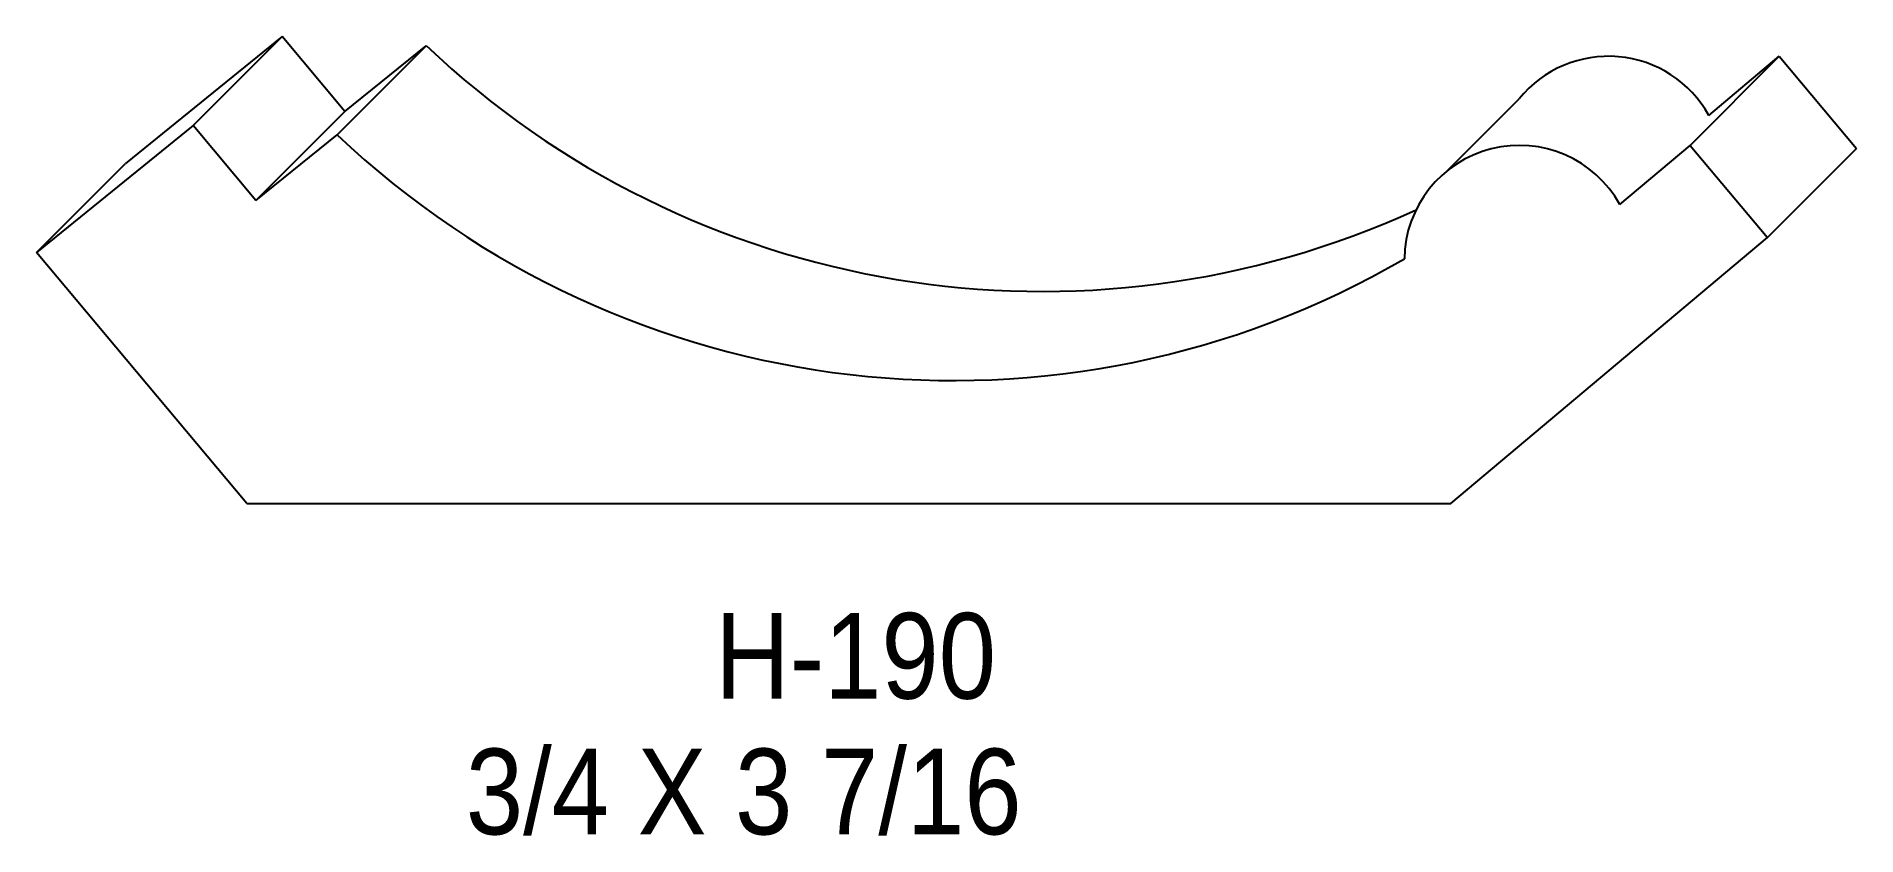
# Model space of a CAD drawing. Extents: x 77.9 to 81.51, y 151.2 to 152.78.
import ezdxf

# ---------------------------------------------------------------- set-up
doc = ezdxf.new("R2010")
doc.units = 0
doc.header["$LTSCALE"] = 5
doc.layers.add('PROFILE', color=7, linetype='CONTINUOUS')
doc.styles.add('TXT', font='TXT', dxfattribs={"height": 3.5})

msp = doc.modelspace()

# ---------------------------------------------------------------- linework, layer by layer
at = {"layer": 'PROFILE', "color": 1, "linetype": 'CONTINUOUS'}
for p, q in [((78.3858, 152.7846), (78.075, 152.5329)), ((78.2091, 152.6079), (78.3858, 152.7846)), ((78.5107, 152.6358), (78.3858, 152.7846)), ((78.4951, 152.5896), (78.6718, 152.7663)), ((78.5107, 152.6358), (78.6718, 152.7663)), ((81.1809, 152.5686), (81.3577, 152.7453)), ((81.2178, 152.6279), (81.3577, 152.7453)), ((81.3577, 152.7453), (81.5111, 152.5624)), ((80.6977, 152.5175), (80.8413, 152.661)), ((78.2091, 152.6079), (77.8982, 152.3562)), ((78.3339, 152.4591), (78.2091, 152.6079)), ((78.3339, 152.4591), (78.5107, 152.6358)), ((78.3339, 152.4591), (78.4951, 152.5896)), ((81.0411, 152.4512), (81.1809, 152.5686)), ((81.1809, 152.5686), (81.3344, 152.3857)), ((81.3344, 152.3857), (81.5111, 152.5624)), ((77.8982, 152.3562), (78.075, 152.5329)), ((78.3162, 151.8581), (77.8982, 152.3562)), ((80.7056, 151.8581), (81.3344, 152.3857)), ((78.3162, 151.8581), (80.7056, 151.8581))]:
    msp.add_line(p, q, dxfattribs=at)
for centre, major_axis, start_param, end_param in [((79.8951, 154.0579), (0, 1.7789), -3.899844, -2.711506), ((81.0184, 152.5171), (0, 0.2282), -1.063693, 0.888255), ((79.7184, 153.8811), (0, 1.7789), -3.899844, -2.61432), ((80.8416, 152.3404), (0.2282, 0), 0.507103, 3.126455)]:
    msp.add_ellipse(centre, major_axis=major_axis, ratio=1, start_param=start_param, end_param=end_param, dxfattribs=at)

# ---------------------------------------------------------------- texts
at = {"layer": 'PROFILE', "color": 1, "linetype": 'CONTINUOUS', "style": 'TXT', "width": 0.9}
for s, height, p in [('H-190', 0.16996, (79.2459, 151.4713)), ('3/4 X 3 7/16', 0.169956, (78.7506, 151.2022))]:
    msp.add_text(s, height=height, dxfattribs=at).set_placement(p)

doc.saveas('drawing.dxf')
